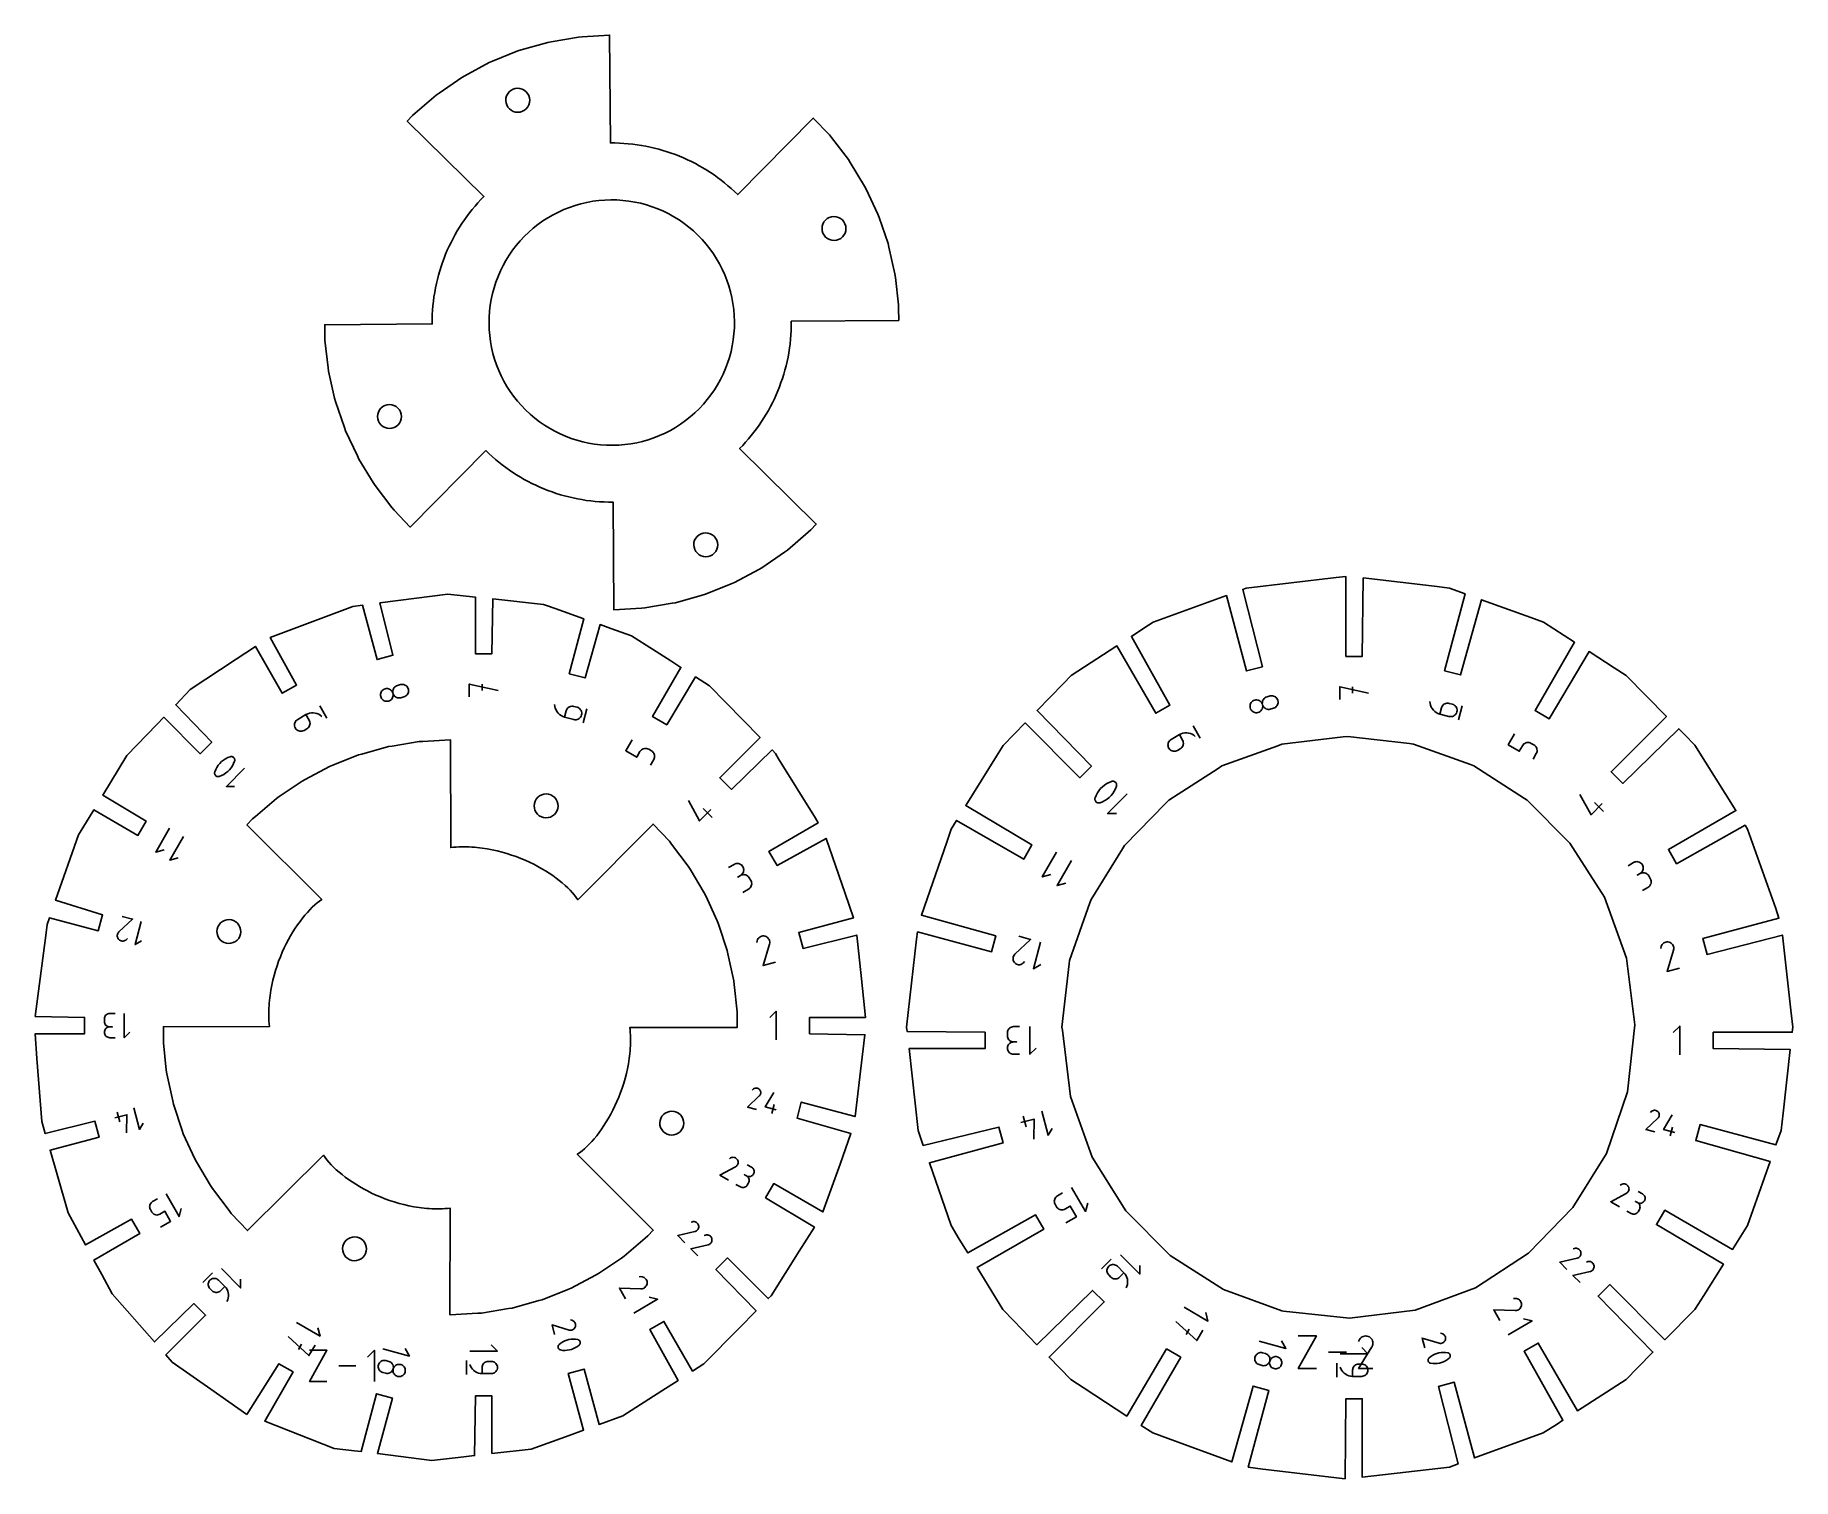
# Model space of a CAD drawing. Extents: x 381 to 674, y 375 to 616.
import ezdxf

# ---------------------------------------------------------------- set-up
doc = ezdxf.new("R2010")
doc.units = 0
doc.layers.add('HOLE', color=18, linetype='CONTINUOUS')

msp = doc.modelspace()

# ---------------------------------------------------------------- linework, layer by layer
at = {"layer": 'HOLE'}
for points in [[(455.91, 546.36), (456.44, 545.85), (456.98, 545.35), (457.54, 544.87), (458.1, 544.4), (458.68, 543.95), (459.26, 543.51), (459.86, 543.09), (460.46, 542.68), (461.08, 542.28), (461.7, 541.91), (462.34, 541.54), (462.98, 541.19), (463.63, 540.86), (464.29, 540.54), (464.95, 540.24), (465.63, 539.96), (466.31, 539.69), (467, 539.44), (467.69, 539.2), (468.39, 538.98), (469.1, 538.78), (469.81, 538.6), (470.53, 538.43), (471.25, 538.28), (471.98, 538.15), (472.71, 538.03), (473.45, 537.94), (474.19, 537.86), (474.94, 537.8), (475.69, 537.76), (476.44, 537.74), (477.19, 537.73), (477.33, 519.73), (481.93, 520.01), (482.51, 520.05), (487.06, 520.83), (487.64, 520.93), (492.07, 522.19), (492.64, 522.35), (496.91, 524.09), (497.45, 524.31), (501.51, 526.5), (502.03, 526.78), (505.82, 529.4), (506.31, 529.73), (509.8, 532.74), (510.24, 533.13), (511.13, 534.08), (498.33, 546.68), (498.84, 547.21), (499.33, 547.74), (499.81, 548.29), (500.27, 548.85), (500.72, 549.42), (501.16, 550), (501.58, 550.59), (501.99, 551.19), (502.38, 551.8), (502.76, 552.42), (503.13, 553.05), (503.48, 553.69), (503.81, 554.34), (504.13, 555), (504.43, 555.66), (504.72, 556.33), (504.99, 557.01), (505.24, 557.7), (505.48, 558.39), (505.7, 559.1), (505.9, 559.8), (506.09, 560.52), (506.26, 561.24), (506.41, 561.97), (506.54, 562.7), (506.66, 563.44), (506.76, 564.18), (506.84, 564.93), (506.9, 565.68), (506.94, 566.43), (506.96, 567.19), (506.96, 567.96), (524.9, 568.09), (524.89, 570.11), (524.88, 570.69), (524.35, 575.27), (524.28, 575.86), (523.26, 580.35), (523.13, 580.92), (521.62, 585.28), (521.43, 585.84), (519.46, 590.01), (519.21, 590.54), (516.8, 594.47), (516.5, 594.97), (513.68, 598.62), (513.32, 599.09), (510.62, 601.9), (498.02, 589.1), (497.48, 589.61), (496.94, 590.11), (496.38, 590.59), (495.82, 591.06), (495.24, 591.52), (494.66, 591.96), (494.06, 592.38), (493.45, 592.79), (492.84, 593.19), (492.21, 593.57), (491.58, 593.93), (490.93, 594.28), (490.28, 594.61), (489.62, 594.93), (488.96, 595.23), (488.28, 595.52), (487.6, 595.78), (486.91, 596.03), (486.22, 596.27), (485.52, 596.49), (484.81, 596.69), (484.1, 596.87), (483.38, 597.04), (482.66, 597.19), (481.94, 597.32), (481.2, 597.43), (480.47, 597.53), (479.73, 597.61), (478.99, 597.66), (478.24, 597.71), (477.49, 597.73), (476.74, 597.73), (476.6, 615.74), (472, 615.46), (471.42, 615.42), (466.87, 614.64), (466.29, 614.54), (461.86, 613.27), (461.29, 613.11), (457.02, 611.37), (456.48, 611.15), (452.42, 608.96), (451.91, 608.68), (448.11, 606.07), (447.63, 605.73), (444.13, 602.72), (443.69, 602.34), (442.8, 601.39), (455.6, 588.78), (455.09, 588.26), (454.6, 587.72), (454.13, 587.18), (453.66, 586.62), (453.21, 586.05), (452.77, 585.47), (452.35, 584.88), (451.94, 584.28), (451.55, 583.67), (451.17, 583.05), (450.81, 582.42), (450.46, 581.78), (450.13, 581.13), (449.81, 580.48), (449.5, 579.81), (449.22, 579.14), (448.95, 578.46), (448.69, 577.77), (448.46, 577.08), (448.24, 576.38), (448.03, 575.67), (447.84, 574.95), (447.68, 574.23), (447.52, 573.51), (447.39, 572.77), (447.27, 572.04), (447.18, 571.29), (447.1, 570.54), (447.04, 569.79), (446.99, 569.03), (446.97, 568.27), (446.97, 567.51), (429.03, 567.37), (429.04, 565.36), (429.05, 564.77), (429.58, 560.19), (429.65, 559.61), (430.67, 555.11), (430.8, 554.54), (432.31, 550.18), (432.5, 549.63), (434.47, 545.46), (434.72, 544.93), (437.13, 540.99), (437.43, 540.49), (440.25, 536.84), (440.61, 536.38), (443.31, 533.57)], [(567.33, 382.24), (569.9, 381.29), (580.53, 377.4), (584.09, 390.07), (586.74, 389.36), (583.3, 376.51), (585.73, 376.2), (599.46, 374.58), (599.61, 387.97), (602.35, 387.97), (602.35, 374.85), (616.89, 376.53), (618.36, 377.06), (615.05, 390), (617.7, 390.71), (621.08, 378.08), (632.57, 382.24), (634.88, 383.73), (635.85, 384.36), (629.37, 395.88), (631.75, 397.25), (638.28, 385.95), (646.4, 391.18), (648.32, 393.13), (650.89, 395.75), (641.74, 405.1), (643.69, 407.04), (652.91, 397.82), (657.92, 402.88), (659.38, 405.22), (662.66, 410.44), (651.49, 417.06), (652.86, 419.44), (664.19, 412.9), (666.71, 416.9), (667.64, 419.55), (670.48, 427.61), (658.05, 431.1), (658.76, 433.75), (671.45, 430.35), (672.31, 432.79), (672.63, 435.65), (673.84, 446.29), (660.96, 446.44), (660.96, 449.18), (674.17, 449.18), (674.27, 450.02), (673.95, 452.86), (672.52, 465.4), (659.93, 462.19), (659.22, 464.84), (671.94, 468.25), (671.4, 469.84), (666.71, 483.12), (666.3, 483.77), (654.86, 477.34), (653.49, 479.71), (664.75, 486.21), (657.92, 497.12), (656.16, 498.9), (655.2, 499.88), (645.86, 490.75), (643.92, 492.69), (653.16, 501.93), (646.4, 508.79), (644.41, 510.07), (640.24, 512.76), (633.58, 501.54), (631.2, 502.91), (637.8, 514.33), (632.59, 517.69), (630.49, 518.45), (622.25, 521.44), (618.73, 508.87), (616.08, 509.58), (619.51, 522.44), (616.92, 523.38), (614.84, 523.62), (602.5, 525.06), (602.35, 511.95), (599.61, 511.95), (599.61, 525.3), (598, 525.13), (582.97, 523.36), (582.37, 523.14), (585.67, 510.24), (583.02, 509.53), (579.65, 522.12), (567.4, 517.67), (565.87, 516.68), (563.77, 515.31), (570.22, 503.83), (567.84, 502.46), (561.35, 513.71), (553.71, 508.77), (552.36, 507.37), (548.02, 502.92), (557.1, 493.63), (555.16, 491.68), (546.01, 500.84), (542.34, 497.1), (541.22, 495.29), (536.1, 487.03), (547.16, 480.47), (545.78, 478.09), (534.58, 484.56), (533.68, 483.11), (532.92, 480.91), (528.69, 468.76), (541.12, 465.27), (540.41, 462.62), (528.05, 465.93), (527.88, 464.71), (526.23, 450.02), (526.31, 449.33), (539.33, 449.18), (539.33, 446.44), (526.66, 446.44), (528.15, 432.79), (529.01, 430.27), (541.63, 433.33), (542.34, 430.68), (530.04, 427.38), (533.64, 416.9), (535.03, 414.64), (536.46, 412.32), (547.76, 418.67), (549.13, 416.29), (538, 409.86), (542.28, 402.88), (544.13, 400.97), (548, 396.99), (557.29, 406.06), (559.23, 404.12), (550.03, 394.92), (553.64, 391.18), (555.89, 389.71), (563, 385.07), (569.64, 396.28), (572.02, 394.9), (565.42, 383.48)], [(416.03, 385.31), (421.37, 393.8), (423.74, 392.43), (419, 384.2), (430.62, 379.67), (434.01, 379.25), (435.08, 379.12), (437.66, 388.78), (440.32, 388.07), (437.83, 378.81), (446.91, 377.64), (452.28, 378.26), (454.05, 378.46), (454.2, 388.42), (456.94, 388.42), (456.94, 378.82), (463.48, 379.55), (469.84, 381.84), (472.26, 382.72), (469.71, 392.2), (472.37, 392.91), (474.84, 383.67), (478.81, 385.09), (485.32, 389.26), (488.04, 391.01), (483.31, 399.51), (485.68, 400.88), (490.47, 392.59), (492.35, 393.79), (498.26, 399.76), (501.09, 402.62), (494.38, 409.55), (496.32, 411.49), (503.12, 404.69), (503.61, 405.17), (508.28, 412.62), (510.81, 416.64), (502.66, 421.52), (504.03, 423.9), (512.24, 419.16), (515.1, 427.15), (516.91, 432.28), (507.92, 434.85), (508.63, 437.5), (517.63, 435.09), (518.54, 442.66), (519.25, 448.77), (510.01, 448.92), (510.01, 451.67), (519.35, 451.67), (518.68, 458.1), (517.89, 465.42), (508.92, 463.17), (508.21, 465.82), (517.34, 468.27), (515.95, 472.37), (512.78, 481.57), (504.61, 477.02), (503.23, 479.4), (511.44, 484.14), (510.98, 484.92), (504.84, 494.86), (504.3, 495.73), (503.77, 496.34), (496.96, 489.74), (495.01, 491.68), (501.74, 498.41), (496, 504.28), (493.3, 507.04), (490.96, 508.54), (486.16, 500.54), (483.79, 501.92), (488.52, 510.11), (486.81, 511.2), (480.27, 515.41), (476.84, 516.63), (475.06, 517.27), (472.52, 508.36), (469.87, 509.07), (472.32, 518.24), (467.5, 519.96), (466.07, 520.47), (465.55, 520.65), (457.09, 521.56), (456.94, 512.4), (454.2, 512.4), (454.2, 521.86), (449.59, 522.36), (441.28, 521.29), (438.23, 520.89), (440.42, 512.15), (437.77, 511.44), (435.33, 520.52), (433.73, 520.31), (427.9, 518.12), (419.91, 515.1), (424.31, 507.18), (421.93, 505.81), (417.43, 513.62), (414.22, 511.51), (406.55, 506.41), (404.13, 503.89), (410.16, 497.64), (408.22, 495.7), (402.13, 501.79), (400.95, 500.57), (395.98, 495.39), (391.94, 488.79), (399.17, 484.44), (397.8, 482.06), (390.44, 486.31), (389.67, 485.06), (387.9, 482.17), (384.06, 471.23), (391.9, 468.78), (391.19, 466.13), (383.04, 468.31), (382.64, 467.16), (382.46, 465.79), (380.65, 451.82), (388.91, 451.67), (388.91, 448.92), (380.67, 448.92), (380.95, 444.8), (381.75, 434.25), (382.33, 432.25), (390.63, 434.32), (391.34, 431.66), (383.15, 429.47), (384.31, 425.4), (386.17, 419.02), (389.07, 413.66), (396.76, 417.93), (398.13, 415.55), (390.46, 411.12), (391.76, 408.7), (393.51, 405.47), (400.58, 397.46), (407.17, 403.84), (409.12, 401.9), (402.5, 395.28), (403.56, 394.08), (410, 389.55)], [(439.12, 506.56), (438.94, 506.49), (438.78, 506.4), (438.64, 506.28), (438.52, 506.14), (438.43, 505.98), (438.37, 505.81), (438.33, 505.63), (438.33, 505.44), (438.37, 505.25), (438.43, 505.07), (438.53, 504.91), (438.65, 504.77), (438.79, 504.65), (438.94, 504.56), (439.11, 504.5), (439.29, 504.47), (439.48, 504.47), (439.67, 504.5), (439.85, 504.56), (440.01, 504.66), (440.15, 504.78), (440.27, 504.92), (440.36, 505.08), (440.42, 505.25), (440.46, 505.43), (440.46, 505.62), (440.42, 505.8), (440.36, 505.98), (440.26, 506.15), (440.14, 506.29), (440, 506.4), (439.85, 506.49), (439.68, 506.56), (439.49, 506.59), (439.31, 506.59)], [(442.24, 505.19), (442.42, 505.25), (442.59, 505.35), (442.73, 505.47), (442.84, 505.61), (442.93, 505.77), (443, 505.94), (443.03, 506.12), (443.03, 506.3), (443, 506.49), (442.93, 506.67), (442.84, 506.84), (442.72, 506.98), (442.58, 507.09), (442.42, 507.18), (442.25, 507.25), (442.07, 507.28), (441.88, 507.28), (441.69, 507.25), (441.18, 507.11), (441, 507.04), (440.84, 506.95), (440.7, 506.83), (440.58, 506.69), (440.49, 506.53), (440.43, 506.36), (440.39, 506.18), (440.39, 505.99), (440.42, 505.8), (440.49, 505.62), (440.59, 505.46), (440.7, 505.32), (440.84, 505.21), (441, 505.12), (441.17, 505.05), (441.35, 505.02), (441.54, 505.02), (441.73, 505.05)], [(587.5, 503.29), (587.68, 503.35), (587.84, 503.45), (587.98, 503.57), (588.09, 503.71), (588.19, 503.86), (588.25, 504.03), (588.28, 504.22), (588.28, 504.4), (588.25, 504.59), (588.18, 504.77), (588.09, 504.93), (587.97, 505.07), (587.83, 505.19), (587.67, 505.28), (587.5, 505.34), (587.32, 505.38), (587.13, 505.38), (586.94, 505.35), (586.43, 505.21), (586.25, 505.14), (586.09, 505.05), (585.95, 504.93), (585.83, 504.79), (585.74, 504.63), (585.68, 504.46), (585.65, 504.28), (585.64, 504.09), (585.68, 503.9), (585.74, 503.72), (585.84, 503.56), (585.96, 503.42), (586.1, 503.3), (586.25, 503.21), (586.43, 503.15), (586.61, 503.12), (586.79, 503.12), (586.98, 503.15)], [(584.37, 504.66), (584.19, 504.59), (584.03, 504.5), (583.89, 504.38), (583.77, 504.24), (583.68, 504.08), (583.62, 503.91), (583.59, 503.73), (583.59, 503.54), (583.62, 503.35), (583.68, 503.17), (583.78, 503.01), (583.9, 502.87), (584.04, 502.75), (584.2, 502.66), (584.37, 502.6), (584.55, 502.56), (584.73, 502.56), (584.92, 502.6), (585.1, 502.66), (585.26, 502.76), (585.4, 502.88), (585.52, 503.02), (585.61, 503.17), (585.68, 503.35), (585.71, 503.53), (585.71, 503.71), (585.68, 503.9), (585.61, 504.08), (585.52, 504.24), (585.4, 504.38), (585.26, 504.5), (585.1, 504.59), (584.93, 504.65), (584.75, 504.69), (584.56, 504.69)], [(416.01, 483.82), (416.98, 484.85), (417.43, 485.23), (420.95, 488.22), (421.43, 488.55), (425.25, 491.14), (425.77, 491.41), (429.84, 493.57), (430.39, 493.79), (434.67, 495.5), (435.24, 495.65), (439.68, 496.89), (440.26, 496.98), (444.81, 497.73), (445.39, 497.76), (450, 498.01), (450.03, 498.01), (450.08, 480.03), (450.52, 480.08), (450.96, 480.11), (451.4, 480.13), (451.84, 480.14), (452.28, 480.15), (452.72, 480.14), (453.15, 480.13), (453.58, 480.11), (454.02, 480.08), (454.45, 480.04), (454.88, 479.99), (455.3, 479.94), (456.15, 479.81), (456.99, 479.66), (457.82, 479.47), (458.64, 479.27), (459.44, 479.03), (460.23, 478.78), (461, 478.51), (461.76, 478.21), (462.5, 477.9), (463.23, 477.57), (463.93, 477.23), (464.61, 476.87), (465.27, 476.5), (465.91, 476.13), (466.52, 475.74), (467.11, 475.34), (467.67, 474.94), (468.2, 474.54), (468.7, 474.13), (469.18, 473.72), (469.62, 473.31), (470.03, 472.9), (470.4, 472.49), (470.75, 472.09), (471.05, 471.7), (471.32, 471.31), (483.88, 483.94), (486.59, 481.08), (486.95, 480.61), (489.74, 476.94), (490.04, 476.44), (492.42, 472.49), (492.66, 471.96), (494.6, 467.77), (494.79, 467.21), (496.26, 462.84), (496.38, 462.27), (497.38, 457.77), (497.44, 457.18), (497.94, 452.6), (497.94, 452.01), (497.94, 450), (480, 450), (480.04, 449.56), (480.07, 449.12), (480.09, 448.68), (480.1, 448.24), (480.1, 447.8), (480.1, 447.37), (480.08, 446.93), (480.06, 446.5), (480.03, 446.07), (479.99, 445.64), (479.95, 445.21), (479.89, 444.78), (479.76, 443.93), (479.6, 443.09), (479.42, 442.27), (479.21, 441.45), (478.97, 440.65), (478.72, 439.86), (478.44, 439.09), (478.14, 438.33), (477.83, 437.59), (477.5, 436.87), (477.15, 436.16), (476.79, 435.48), (476.42, 434.83), (476.04, 434.19), (475.65, 433.58), (475.26, 432.99), (474.86, 432.43), (474.45, 431.9), (474.04, 431.4), (473.63, 430.93), (473.21, 430.49), (472.8, 430.08), (472.4, 429.7), (472, 429.36), (471.6, 429.06), (471.21, 428.79), (483.91, 416.09), (483.02, 415.15), (482.57, 414.77), (479.05, 411.78), (478.57, 411.45), (474.75, 408.86), (474.23, 408.59), (470.16, 406.43), (469.61, 406.21), (465.33, 404.5), (464.76, 404.35), (460.32, 403.11), (459.74, 403.02), (455.19, 402.27), (454.61, 402.24), (450, 401.99), (449.93, 402), (449.99, 419.77), (449.55, 419.73), (449.11, 419.71), (448.67, 419.69), (448.23, 419.68), (447.79, 419.68), (447.36, 419.68), (446.92, 419.7), (446.49, 419.72), (446.05, 419.76), (445.62, 419.8), (445.2, 419.84), (444.77, 419.9), (443.92, 420.03), (443.08, 420.19), (442.26, 420.38), (441.44, 420.6), (440.64, 420.83), (439.85, 421.09), (439.08, 421.37), (438.32, 421.67), (437.58, 421.99), (436.86, 422.32), (436.16, 422.67), (435.48, 423.03), (434.83, 423.4), (434.19, 423.78), (433.58, 424.18), (433, 424.57), (432.44, 424.98), (431.91, 425.39), (431.41, 425.8), (430.94, 426.21), (430.5, 426.63), (430.09, 427.04), (429.72, 427.45), (429.38, 427.85), (429.08, 428.25), (428.81, 428.64), (416.13, 416.05), (413.41, 418.92), (413.05, 419.39), (410.26, 423.06), (409.96, 423.56), (407.58, 427.51), (407.34, 428.04), (405.4, 432.23), (405.21, 432.79), (403.74, 437.16), (403.62, 437.73), (402.62, 442.23), (402.56, 442.82), (402.06, 447.4), (402.06, 447.99), (402.06, 450.09), (419.79, 450.13), (419.75, 450.57), (419.71, 451.01), (419.69, 451.44), (419.68, 451.88), (419.68, 452.32), (419.68, 452.76), (419.7, 453.19), (419.72, 453.63), (419.75, 454.06), (419.78, 454.49), (419.83, 454.92), (419.88, 455.34), (420.01, 456.19), (420.17, 457.03), (420.35, 457.86), (420.56, 458.68), (420.79, 459.48), (421.05, 460.27), (421.32, 461.04), (421.62, 461.8), (421.93, 462.54), (422.26, 463.26), (422.6, 463.97), (422.96, 464.65), (423.33, 465.31), (423.71, 465.94), (424.1, 466.56), (424.49, 467.14), (424.89, 467.7), (425.3, 468.23), (425.71, 468.74), (426.12, 469.21), (426.53, 469.65), (426.94, 470.06), (427.35, 470.44), (427.75, 470.78), (428.14, 471.08), (428.53, 471.35)], [(588.88, 402.64), (579.15, 406.19), (570.27, 411.87), (562.86, 419.35), (557.2, 428.31), (553.58, 438.44), (552.24, 449.51), (552.18, 450.02), (553.39, 460.62), (553.45, 461.18), (556.82, 470.8), (557.03, 471.38), (562.3, 479.83), (562.65, 480.39), (569.54, 487.42), (570.04, 487.93), (578.27, 493.26), (578.89, 493.66), (588.21, 497.05), (588.92, 497.31), (599.16, 498.52), (599.91, 498.6), (610.22, 497.4), (610.92, 497.32), (620.41, 493.88), (620.99, 493.68), (629.44, 488.23), (629.9, 487.94), (637.02, 480.74), (642.8, 471.75), (646.5, 461.56), (647.86, 450.4), (646.67, 439.2), (643.13, 428.95), (637.52, 419.88), (630.11, 412.28), (621.24, 406.47), (611.19, 402.75), (600.2, 401.39), (589.21, 402.6)], [(413.96, 494.85), (413.91, 494.95), (413.85, 495.03), (413.78, 495.1), (413.7, 495.16), (413.61, 495.21), (413.51, 495.23), (413.41, 495.25), (413.31, 495.24), (413.2, 495.21), (412.81, 495.06), (412.45, 494.87), (412.1, 494.64), (411.78, 494.38), (411.49, 494.09), (411.23, 493.77), (411.01, 493.42), (410.81, 493.06), (410.66, 492.67), (410.64, 492.63), (410.63, 492.58), (410.63, 492.54), (410.62, 492.5), (410.62, 492.45), (410.63, 492.41), (410.63, 492.36), (410.64, 492.32), (410.66, 492.28), (410.7, 492.18), (410.76, 492.1), (410.83, 492.02), (410.91, 491.96), (411, 491.92), (411.1, 491.89), (411.2, 491.88), (411.31, 491.89), (411.41, 491.91), (411.8, 492.07), (412.17, 492.26), (412.51, 492.49), (412.83, 492.75), (413.12, 493.04), (413.38, 493.36), (413.61, 493.7), (413.8, 494.07), (413.96, 494.46), (413.97, 494.5), (413.98, 494.54), (413.99, 494.59), (413.99, 494.63), (413.99, 494.67), (413.99, 494.72), (413.98, 494.76), (413.97, 494.81)], [(561.28, 490.69), (561.23, 490.79), (561.17, 490.89), (561.09, 490.96), (561, 491.03), (560.9, 491.08), (560.8, 491.11), (560.69, 491.12), (560.58, 491.11), (560.46, 491.08), (560.04, 490.92), (559.65, 490.71), (559.27, 490.46), (558.93, 490.18), (558.62, 489.87), (558.33, 489.52), (558.09, 489.15), (557.88, 488.75), (557.71, 488.33), (557.7, 488.29), (557.69, 488.24), (557.68, 488.19), (557.68, 488.14), (557.68, 488.1), (557.68, 488.05), (557.69, 488), (557.7, 487.96), (557.71, 487.91), (557.76, 487.81), (557.82, 487.71), (557.9, 487.64), (557.99, 487.57), (558.09, 487.52), (558.19, 487.49), (558.3, 487.48), (558.41, 487.49), (558.53, 487.52), (558.95, 487.68), (559.34, 487.89), (559.71, 488.14), (560.06, 488.42), (560.37, 488.74), (560.65, 489.08), (560.9, 489.45), (561.11, 489.85), (561.28, 490.27), (561.29, 490.31), (561.3, 490.36), (561.31, 490.41), (561.31, 490.45), (561.31, 490.5), (561.31, 490.55), (561.3, 490.6), (561.29, 490.64)], [(468.01, 396.71), (468, 396.62), (468.01, 396.53), (468.03, 396.44), (468.07, 396.36), (468.12, 396.28), (468.18, 396.22), (468.25, 396.16), (468.34, 396.12), (468.43, 396.1), (468.8, 396.04), (469.17, 396.03), (469.53, 396.05), (469.9, 396.11), (470.25, 396.2), (470.59, 396.33), (470.92, 396.5), (471.23, 396.7), (471.53, 396.93), (471.56, 396.95), (471.58, 396.98), (471.61, 397.01), (471.63, 397.05), (471.65, 397.08), (471.67, 397.11), (471.68, 397.15), (471.69, 397.19), (471.7, 397.23), (471.71, 397.32), (471.7, 397.41), (471.68, 397.5), (471.64, 397.58), (471.59, 397.66), (471.53, 397.72), (471.46, 397.78), (471.37, 397.82), (471.28, 397.85), (470.91, 397.9), (470.54, 397.91), (470.18, 397.89), (469.81, 397.83), (469.46, 397.74), (469.12, 397.61), (468.79, 397.44), (468.48, 397.24), (468.18, 397.01), (468.15, 396.99), (468.13, 396.96), (468.1, 396.93), (468.08, 396.9), (468.06, 396.86), (468.04, 396.83), (468.03, 396.79), (468.02, 396.75)], [(439.25, 394.33), (439.06, 394.36), (438.88, 394.36), (438.71, 394.33), (438.55, 394.27), (438.4, 394.18), (438.26, 394.07), (438.15, 393.94), (438.06, 393.78), (437.99, 393.61), (437.96, 393.43), (437.96, 393.25), (437.99, 393.07), (438.06, 392.91), (438.14, 392.76), (438.25, 392.62), (438.39, 392.51), (438.54, 392.42), (438.72, 392.36), (439.21, 392.22), (439.39, 392.19), (439.57, 392.19), (439.74, 392.22), (439.91, 392.29), (440.06, 392.37), (440.19, 392.48), (440.31, 392.62), (440.4, 392.77), (440.46, 392.95), (440.5, 393.13), (440.49, 393.31), (440.46, 393.48), (440.4, 393.65), (440.31, 393.8), (440.2, 393.93), (440.07, 394.05), (439.91, 394.14), (439.74, 394.2)], [(441.19, 391.69), (441.37, 391.66), (441.55, 391.66), (441.72, 391.69), (441.89, 391.76), (442.04, 391.84), (442.17, 391.95), (442.29, 392.09), (442.38, 392.24), (442.44, 392.42), (442.47, 392.6), (442.47, 392.78), (442.44, 392.95), (442.38, 393.12), (442.29, 393.27), (442.18, 393.4), (442.05, 393.52), (441.89, 393.61), (441.72, 393.67), (441.54, 393.7), (441.36, 393.7), (441.18, 393.67), (441.02, 393.61), (440.87, 393.52), (440.73, 393.41), (440.62, 393.27), (440.53, 393.12), (440.46, 392.95), (440.43, 392.76), (440.43, 392.59), (440.47, 392.41), (440.53, 392.25), (440.61, 392.1), (440.73, 391.96), (440.86, 391.85), (441.01, 391.76)], [(585.67, 395.63), (585.49, 395.66), (585.31, 395.66), (585.13, 395.62), (584.97, 395.56), (584.82, 395.48), (584.68, 395.36), (584.57, 395.23), (584.48, 395.07), (584.42, 394.9), (584.38, 394.72), (584.38, 394.54), (584.42, 394.37), (584.48, 394.2), (584.56, 394.05), (584.67, 393.92), (584.81, 393.8), (584.96, 393.71), (585.14, 393.65), (585.63, 393.52), (585.81, 393.48), (585.99, 393.49), (586.17, 393.52), (586.33, 393.58), (586.48, 393.67), (586.62, 393.78), (586.73, 393.91), (586.82, 394.07), (586.88, 394.24), (586.92, 394.42), (586.91, 394.6), (586.88, 394.77), (586.82, 394.94), (586.73, 395.09), (586.62, 395.22), (586.49, 395.34), (586.33, 395.43), (586.16, 395.49)], [(587.61, 392.99), (587.79, 392.95), (587.97, 392.96), (588.14, 392.99), (588.31, 393.05), (588.46, 393.14), (588.59, 393.25), (588.71, 393.38), (588.8, 393.54), (588.86, 393.71), (588.89, 393.89), (588.89, 394.07), (588.86, 394.24), (588.8, 394.41), (588.71, 394.56), (588.6, 394.69), (588.47, 394.81), (588.31, 394.9), (588.14, 394.96), (587.96, 394.99), (587.78, 394.99), (587.6, 394.96), (587.44, 394.9), (587.29, 394.81), (587.15, 394.7), (587.04, 394.57), (586.95, 394.41), (586.88, 394.24), (586.85, 394.06), (586.85, 393.88), (586.89, 393.7), (586.95, 393.54), (587.03, 393.39), (587.15, 393.25), (587.28, 393.14), (587.44, 393.05)], [(613.34, 394.51), (613.33, 394.41), (613.34, 394.32), (613.36, 394.23), (613.4, 394.15), (613.45, 394.08), (613.51, 394.01), (613.59, 393.96), (613.67, 393.92), (613.76, 393.89), (614.13, 393.84), (614.5, 393.82), (614.87, 393.85), (615.23, 393.9), (615.58, 394), (615.93, 394.13), (616.25, 394.29), (616.57, 394.49), (616.86, 394.72), (616.89, 394.75), (616.92, 394.78), (616.94, 394.81), (616.96, 394.84), (616.98, 394.87), (617, 394.91), (617.01, 394.95), (617.03, 394.98), (617.03, 395.02), (617.04, 395.12), (617.04, 395.21), (617.01, 395.3), (616.98, 395.38), (616.93, 395.45), (616.86, 395.52), (616.79, 395.57), (616.71, 395.61), (616.62, 395.64), (616.25, 395.69), (615.88, 395.71), (615.51, 395.68), (615.15, 395.62), (614.8, 395.53), (614.45, 395.4), (614.12, 395.24), (613.81, 395.04), (613.52, 394.81), (613.49, 394.78), (613.46, 394.75), (613.44, 394.72), (613.41, 394.69), (613.4, 394.66), (613.38, 394.62), (613.36, 394.59), (613.35, 394.55)]]:
    msp.add_lwpolyline(points, close=True, dxfattribs=at)
for points in [[(462.04, 603.02, 0.414214), (463.1, 605.64, 0.414214), (460.48, 606.7, 0.414214), (459.42, 604.08, 0.414214)], [(476.81, 588.23, 0.414214), (456.47, 567.58, 0.414214), (477.12, 547.23, 0.414214), (497.47, 567.89, 0.414214)], [(512.25, 582.66, 0.414214), (514.87, 581.6, 0.414214), (515.93, 584.22, 0.414214), (513.31, 585.28, 0.414214)], [(441.68, 552.81, 0.414214), (439.06, 553.87, 0.414214), (438, 551.25, 0.414214), (440.62, 550.19, 0.414214)], [(491.89, 532.45, 0.414214), (490.83, 529.83, 0.414214), (493.45, 528.76, 0.414214), (494.51, 531.39, 0.414214)], [(465.21, 485.16, 0.414214), (467.84, 486.2, 0.414214), (466.8, 488.83, 0.414214), (464.17, 487.79, 0.414214)], [(414.84, 465.21, 0.414214), (413.8, 467.84, 0.414214), (411.17, 466.8, 0.414214), (412.21, 464.17, 0.414214)], [(485.16, 434.79, 0.414214), (486.2, 432.16, 0.414214), (488.83, 433.2, 0.414214), (487.79, 435.83, 0.414214)], [(434.79, 414.84, 0.414214), (432.16, 413.8, 0.414214), (433.2, 411.17, 0.414214), (435.83, 412.21, 0.414214)]]:
    msp.add_lwpolyline(points, format="xyb", close=True, dxfattribs=at)
for points in [[(457.97, 506.27), (453.17, 507.34), (453.17, 505.21)], [(455.31, 507.34), (455.31, 506.27)], [(603.38, 505.82), (598.58, 506.89), (598.58, 504.75)], [(600.72, 506.89), (600.72, 505.82)], [(428.53, 501.93), (428.28, 502.13), (428.01, 502.3), (427.72, 502.42), (427.42, 502.5), (427.11, 502.54), (426.79, 502.53), (426.48, 502.48), (426.18, 502.39), (425.89, 502.25), (424.5, 501.45), (424.34, 501.33), (424.21, 501.2), (424.11, 501.05), (424.03, 500.88), (423.98, 500.71), (423.97, 500.53), (423.98, 500.34), (424.03, 500.16), (424.11, 499.99), (424.22, 499.83), (424.35, 499.7), (424.5, 499.6), (424.67, 499.52), (424.84, 499.47), (425.03, 499.46), (425.21, 499.47), (425.39, 499.52), (425.57, 499.6), (426.03, 499.87), (426.19, 499.98), (426.32, 500.11), (426.42, 500.26), (426.5, 500.43), (426.54, 500.6), (426.56, 500.78), (426.55, 500.97), (426.5, 501.15), (426.42, 501.32), (425.89, 502.25)], [(429.38, 501.65), (428.18, 503.73)], [(467.43, 503.94), (467.46, 503.61), (467.54, 503.3), (467.66, 503.01), (467.82, 502.74), (468.01, 502.49), (468.23, 502.27), (468.49, 502.09), (468.77, 501.94), (469.08, 501.84), (470.62, 501.42), (470.81, 501.39), (471, 501.39), (471.18, 501.43), (471.35, 501.49), (471.51, 501.58), (471.65, 501.7), (471.77, 501.84), (471.86, 502), (471.93, 502.18), (471.96, 502.37), (471.96, 502.56), (471.93, 502.74), (471.86, 502.91), (471.77, 503.06), (471.66, 503.2), (471.52, 503.32), (471.35, 503.42), (471.17, 503.48), (470.66, 503.62), (470.47, 503.65), (470.28, 503.65), (470.1, 503.62), (469.93, 503.56), (469.78, 503.47), (469.64, 503.35), (469.52, 503.21), (469.42, 503.05), (469.36, 502.87), (469.08, 501.84)], [(472.2, 500.86), (472.82, 503.18)], [(613.64, 504.44), (613.67, 504.11), (613.75, 503.8), (613.87, 503.51), (614.02, 503.24), (614.22, 502.99), (614.44, 502.78), (614.7, 502.59), (614.98, 502.45), (615.29, 502.34), (616.83, 501.93), (617.02, 501.9), (617.21, 501.9), (617.39, 501.93), (617.56, 501.99), (617.72, 502.08), (617.86, 502.2), (617.98, 502.34), (618.07, 502.5), (618.14, 502.68), (618.17, 502.87), (618.17, 503.06), (618.14, 503.24), (618.07, 503.41), (617.98, 503.57), (617.86, 503.71), (617.72, 503.83), (617.56, 503.92), (617.38, 503.99), (616.87, 504.12), (616.68, 504.16), (616.49, 504.16), (616.31, 504.12), (616.14, 504.06), (615.98, 503.97), (615.84, 503.85), (615.73, 503.71), (615.63, 503.55), (615.57, 503.37), (615.29, 502.34)], [(618.41, 501.37), (619.03, 503.69)], [(574.44, 498.58), (574.19, 498.78), (573.92, 498.95), (573.63, 499.07), (573.32, 499.15), (573.01, 499.19), (572.7, 499.18), (572.39, 499.13), (572.09, 499.04), (571.79, 498.9), (570.41, 498.1), (570.25, 497.99), (570.12, 497.85), (570.01, 497.7), (569.94, 497.54), (569.89, 497.36), (569.87, 497.18), (569.89, 497), (569.94, 496.81), (570.02, 496.64), (570.13, 496.48), (570.26, 496.35), (570.41, 496.25), (570.58, 496.17), (570.75, 496.12), (570.93, 496.11), (571.12, 496.12), (571.3, 496.17), (571.47, 496.25), (571.94, 496.52), (572.09, 496.63), (572.22, 496.76), (572.33, 496.91), (572.41, 497.08), (572.45, 497.25), (572.47, 497.44), (572.45, 497.62), (572.41, 497.8), (572.33, 497.97), (571.79, 498.9)], [(575.29, 498.3), (574.09, 500.38)], [(483.46, 493.8), (483.99, 494.72), (484.07, 494.9), (484.12, 495.08), (484.13, 495.26), (484.12, 495.44), (484.07, 495.62), (483.99, 495.78), (483.89, 495.93), (483.76, 496.07), (483.6, 496.18), (483.14, 496.44), (482.96, 496.53), (482.78, 496.57), (482.6, 496.59), (482.42, 496.57), (482.24, 496.52), (482.08, 496.45), (481.93, 496.34), (481.79, 496.21), (481.68, 496.05), (481.15, 495.13), (479.3, 496.2), (480.37, 498.05)], [(630.88, 494.8), (631.41, 495.72), (631.49, 495.89), (631.54, 496.07), (631.55, 496.26), (631.53, 496.44), (631.49, 496.61), (631.41, 496.78), (631.31, 496.93), (631.17, 497.06), (631.02, 497.17), (630.56, 497.44), (630.38, 497.52), (630.2, 497.57), (630.02, 497.58), (629.84, 497.57), (629.66, 497.52), (629.5, 497.44), (629.35, 497.34), (629.21, 497.21), (629.1, 497.05), (628.57, 496.13), (626.72, 497.2), (627.78, 499.04)], [(415.61, 493.27), (412.59, 490.25), (413.94, 490.25)], [(493.54, 486.38), (491.65, 484.49), (489.77, 487.89)], [(563.07, 488.98), (559.81, 485.72), (561.26, 485.72)], [(642.44, 487.39), (640.56, 485.51), (638.67, 488.9)], [(642.63, 486.07), (641.12, 487.58)], [(493.73, 485.06), (492.22, 486.57)], [(403.07, 483.25), (400.78, 479.28), (402.18, 479.65)], [(405.44, 481.88), (403.15, 477.91), (404.54, 478.29)], [(551.27, 479.28), (548.87, 475.12), (550.33, 475.51)], [(498.89, 472.54), (499.81, 473.07), (499.97, 473.18), (500.1, 473.31), (500.21, 473.46), (500.28, 473.63), (500.33, 473.81), (500.35, 473.99), (500.33, 474.17), (500.29, 474.35), (500.2, 474.52), (499.94, 474.99), (499.83, 475.14), (499.69, 475.27), (499.54, 475.38), (499.38, 475.45), (499.2, 475.5), (499.02, 475.52), (498.84, 475.5), (498.66, 475.46), (498.48, 475.38), (498.02, 475.11), (498.48, 475.38), (498.64, 475.49), (498.77, 475.62), (498.88, 475.77), (498.95, 475.94), (499, 476.11), (499.02, 476.29), (499, 476.48), (498.95, 476.66), (498.87, 476.83), (498.76, 476.99), (498.63, 477.12), (498.48, 477.22), (498.31, 477.3), (498.14, 477.35), (497.96, 477.36), (497.77, 477.35), (497.59, 477.3), (497.42, 477.22), (496.49, 476.69)], [(553.76, 477.85), (551.36, 473.69), (552.81, 474.08)], [(649.15, 472.85), (650.07, 473.38), (650.23, 473.49), (650.36, 473.63), (650.46, 473.78), (650.54, 473.94), (650.59, 474.12), (650.6, 474.3), (650.59, 474.48), (650.54, 474.66), (650.46, 474.84), (650.19, 475.3), (650.08, 475.46), (649.95, 475.59), (649.8, 475.69), (649.63, 475.77), (649.46, 475.82), (649.28, 475.83), (649.09, 475.82), (648.91, 475.77), (648.74, 475.69), (648.28, 475.42), (648.74, 475.69), (648.9, 475.8), (649.03, 475.93), (649.13, 476.08), (649.21, 476.25), (649.25, 476.43), (649.27, 476.61), (649.26, 476.79), (649.21, 476.97), (649.13, 477.15), (649.02, 477.3), (648.88, 477.43), (648.73, 477.54), (648.57, 477.61), (648.39, 477.66), (648.21, 477.68), (648.03, 477.66), (647.85, 477.62), (647.67, 477.54), (646.75, 477)], [(395.21, 468.54), (396.93, 468.08), (394.65, 465.95), (394.65, 465.95), (394.65, 465.95), (394.65, 465.95), (394.64, 465.94), (394.64, 465.94), (394.64, 465.94), (394.64, 465.94), (394.63, 465.94), (394.63, 465.93), (394.53, 465.81), (394.45, 465.67), (394.4, 465.53), (394.37, 465.38), (394.37, 465.23), (394.4, 465.08), (394.45, 464.93), (394.53, 464.8), (394.63, 464.67), (394.75, 464.57), (394.89, 464.49), (395.03, 464.44), (395.18, 464.42), (395.34, 464.42), (395.49, 464.44), (395.63, 464.49), (395.77, 464.57), (395.89, 464.67), (396.06, 464.86)], [(398.38, 467.69), (397.34, 463.82), (398.43, 464.45)], [(504.3, 460.87), (502.24, 460.32), (503.32, 463.89), (503.33, 463.89), (503.33, 463.9), (503.33, 463.9), (503.33, 463.9), (503.33, 463.91), (503.33, 463.91), (503.33, 463.91), (503.33, 463.92), (503.33, 463.92), (503.37, 464.11), (503.37, 464.3), (503.33, 464.48), (503.27, 464.65), (503.18, 464.81), (503.06, 464.95), (502.92, 465.07), (502.76, 465.16), (502.58, 465.23), (502.39, 465.26), (502.21, 465.26), (502.02, 465.23), (501.85, 465.16), (501.7, 465.07), (501.56, 464.96), (501.44, 464.82), (501.34, 464.66), (501.28, 464.47), (501.21, 464.18)], [(544.96, 465.21), (546.94, 464.68), (544.32, 462.23), (544.32, 462.22), (544.32, 462.22), (544.31, 462.22), (544.31, 462.22), (544.31, 462.22), (544.3, 462.21), (544.3, 462.21), (544.3, 462.21), (544.3, 462.2), (544.18, 462.06), (544.09, 461.91), (544.03, 461.74), (544, 461.57), (544, 461.39), (544.03, 461.22), (544.09, 461.05), (544.18, 460.9), (544.29, 460.76), (544.44, 460.64), (544.59, 460.55), (544.76, 460.49), (544.93, 460.46), (545.11, 460.46), (545.28, 460.49), (545.44, 460.55), (545.6, 460.64), (545.74, 460.76), (545.94, 460.97)], [(548.6, 464.23), (547.41, 459.78), (548.67, 460.5)], [(655.31, 459.88), (653.25, 459.33), (654.33, 462.91), (654.33, 462.91), (654.33, 462.91), (654.33, 462.92), (654.34, 462.92), (654.34, 462.92), (654.34, 462.93), (654.34, 462.93), (654.34, 462.93), (654.34, 462.94), (654.37, 463.13), (654.37, 463.32), (654.34, 463.5), (654.28, 463.67), (654.19, 463.82), (654.07, 463.97), (653.93, 464.08), (653.77, 464.18), (653.59, 464.25), (653.4, 464.28), (653.21, 464.28), (653.03, 464.24), (652.86, 464.18), (652.7, 464.09), (652.56, 463.97), (652.44, 463.83), (652.35, 463.67), (652.28, 463.49), (652.22, 463.19)], [(394.02, 452.33), (393.11, 452.33), (392.95, 452.31), (392.8, 452.27), (392.66, 452.2), (392.53, 452.11), (392.42, 452.01), (392.33, 451.88), (392.27, 451.74), (392.23, 451.59), (392.21, 451.43), (392.21, 450.97), (392.23, 450.81), (392.27, 450.66), (392.33, 450.52), (392.42, 450.39), (392.53, 450.29), (392.66, 450.2), (392.8, 450.13), (392.95, 450.09), (393.11, 450.07), (393.56, 450.07), (393.11, 450.07), (392.95, 450.06), (392.8, 450.02), (392.66, 449.95), (392.53, 449.86), (392.42, 449.75), (392.33, 449.63), (392.27, 449.49), (392.23, 449.33), (392.21, 449.17), (392.23, 449.01), (392.27, 448.86), (392.33, 448.72), (392.42, 448.59), (392.53, 448.48), (392.66, 448.39), (392.8, 448.33), (392.95, 448.28), (393.11, 448.27), (394.02, 448.27)], [(395.54, 452.33), (395.54, 448.26), (396.44, 449.17)], [(504.42, 447.9), (504.42, 452.7), (503.35, 451.63)], [(545.1, 450.12), (544.08, 450.12), (543.89, 450.1), (543.72, 450.05), (543.56, 449.98), (543.42, 449.87), (543.3, 449.75), (543.19, 449.61), (543.12, 449.45), (543.07, 449.28), (543.05, 449.09), (543.05, 448.58), (543.07, 448.4), (543.12, 448.23), (543.19, 448.07), (543.3, 447.92), (543.42, 447.8), (543.56, 447.7), (543.72, 447.62), (543.89, 447.58), (544.08, 447.56), (544.59, 447.56), (544.08, 447.56), (543.89, 447.54), (543.72, 447.5), (543.56, 447.42), (543.42, 447.32), (543.3, 447.19), (543.19, 447.05), (543.12, 446.89), (543.07, 446.72), (543.05, 446.53), (543.07, 446.35), (543.12, 446.18), (543.19, 446.02), (543.3, 445.88), (543.42, 445.75), (543.56, 445.65), (543.72, 445.58), (543.89, 445.53), (544.08, 445.51), (545.1, 445.51)], [(546.83, 450.12), (546.83, 445.51), (547.85, 446.53)], [(655.37, 445.41), (655.37, 450.21), (654.3, 449.14)], [(501.14, 436.29), (499.65, 436.69), (501.62, 438.53), (501.62, 438.54), (501.62, 438.54), (501.63, 438.54), (501.63, 438.54), (501.63, 438.54), (501.63, 438.54), (501.63, 438.55), (501.64, 438.55), (501.64, 438.55), (501.73, 438.66), (501.79, 438.77), (501.84, 438.9), (501.86, 439.03), (501.86, 439.16), (501.84, 439.29), (501.8, 439.42), (501.73, 439.53), (501.64, 439.64), (501.53, 439.73), (501.42, 439.8), (501.29, 439.84), (501.16, 439.86), (501.03, 439.86), (500.9, 439.84), (500.77, 439.8), (500.66, 439.73), (500.55, 439.64), (500.4, 439.48)], [(504.45, 436.2), (502.6, 436.7), (504.04, 439.1)], [(393.97, 434.87), (395.98, 435.41), (395.93, 432.37)], [(394.35, 435.84), (394.79, 434.23)], [(397.12, 436.58), (398.09, 432.95), (398.68, 433.97)], [(503.7, 435.61), (504.1, 437.09)], [(545.28, 434.09), (547.52, 434.68), (547.46, 431.32)], [(545.71, 435.16), (546.19, 433.37)], [(548.79, 435.98), (549.86, 431.96), (550.52, 433.09)], [(651.22, 432.54), (649.72, 432.94), (651.7, 434.8), (651.7, 434.8), (651.7, 434.81), (651.7, 434.81), (651.71, 434.81), (651.71, 434.81), (651.71, 434.81), (651.71, 434.81), (651.72, 434.82), (651.72, 434.82), (651.81, 434.93), (651.87, 435.04), (651.92, 435.17), (651.94, 435.3), (651.94, 435.43), (651.92, 435.56), (651.88, 435.69), (651.81, 435.81), (651.72, 435.92), (651.61, 436.01), (651.49, 436.07), (651.37, 436.12), (651.24, 436.14), (651.1, 436.14), (650.97, 436.12), (650.85, 436.07), (650.73, 436.01), (650.62, 435.92), (650.47, 435.75)], [(654.55, 432.45), (652.68, 432.95), (654.13, 435.38)], [(653.79, 431.85), (654.19, 433.35)], [(496.49, 424.48), (495.04, 425.32), (497.63, 426.71), (497.64, 426.71), (497.64, 426.71), (497.64, 426.72), (497.64, 426.72), (497.65, 426.72), (497.65, 426.72), (497.65, 426.72), (497.66, 426.72), (497.66, 426.72), (497.78, 426.81), (497.89, 426.92), (497.97, 427.04), (498.03, 427.17), (498.07, 427.31), (498.08, 427.45), (498.07, 427.59), (498.03, 427.74), (497.97, 427.87), (497.88, 428), (497.77, 428.1), (497.66, 428.18), (497.52, 428.24), (497.39, 428.28), (497.24, 428.29), (497.1, 428.28), (496.96, 428.24), (496.82, 428.18), (496.62, 428.05)], [(497.72, 423.77), (498.45, 423.35), (498.59, 423.29), (498.73, 423.25), (498.88, 423.24), (499.02, 423.25), (499.16, 423.29), (499.29, 423.35), (499.41, 423.43), (499.51, 423.54), (499.6, 423.66), (499.81, 424.02), (499.87, 424.16), (499.91, 424.3), (499.92, 424.45), (499.91, 424.59), (499.87, 424.73), (499.81, 424.86), (499.73, 424.98), (499.63, 425.08), (499.5, 425.17), (499.14, 425.38), (499.5, 425.17), (499.64, 425.11), (499.78, 425.07), (499.93, 425.06), (500.07, 425.07), (500.21, 425.11), (500.34, 425.17), (500.46, 425.25), (500.56, 425.36), (500.65, 425.48), (500.71, 425.62), (500.75, 425.76), (500.76, 425.9), (500.75, 426.05), (500.71, 426.18), (500.65, 426.32), (500.57, 426.43), (500.47, 426.54), (500.34, 426.63), (499.61, 427.05)], [(553.79, 423.23), (556.09, 419.24), (556.47, 420.64)], [(645.3, 420.03), (643.84, 420.87), (646.45, 422.26), (646.45, 422.27), (646.45, 422.27), (646.46, 422.27), (646.46, 422.27), (646.46, 422.27), (646.46, 422.27), (646.47, 422.27), (646.47, 422.27), (646.47, 422.28), (646.6, 422.36), (646.7, 422.47), (646.78, 422.59), (646.85, 422.72), (646.88, 422.86), (646.9, 423), (646.88, 423.15), (646.85, 423.29), (646.78, 423.43), (646.7, 423.55), (646.59, 423.66), (646.47, 423.74), (646.34, 423.8), (646.2, 423.84), (646.06, 423.85), (645.91, 423.84), (645.77, 423.8), (645.63, 423.74), (645.43, 423.61)], [(401.1, 421.37), (400.26, 420.88), (400.12, 420.78), (400, 420.66), (399.9, 420.52), (399.83, 420.37), (399.79, 420.21), (399.77, 420.05), (399.79, 419.88), (399.83, 419.72), (399.9, 419.56), (400.15, 419.14), (400.25, 419), (400.37, 418.88), (400.5, 418.78), (400.65, 418.71), (400.81, 418.67), (400.98, 418.65), (401.15, 418.67), (401.31, 418.71), (401.47, 418.79), (402.31, 419.27), (403.28, 417.59), (401.6, 416.62)], [(402.51, 422.18), (404.7, 418.4), (405.05, 419.73)], [(552.29, 422.36), (551.41, 421.85), (551.25, 421.75), (551.13, 421.62), (551.03, 421.47), (550.96, 421.31), (550.91, 421.14), (550.89, 420.97), (550.91, 420.79), (550.95, 420.62), (551.03, 420.45), (551.29, 420.01), (551.39, 419.86), (551.52, 419.73), (551.67, 419.63), (551.82, 419.56), (551.99, 419.52), (552.17, 419.5), (552.34, 419.51), (552.52, 419.56), (552.68, 419.64), (553.57, 420.15), (554.6, 418.37), (552.82, 417.35)], [(646.54, 419.31), (647.27, 418.89), (647.41, 418.83), (647.55, 418.79), (647.7, 418.78), (647.84, 418.79), (647.98, 418.83), (648.11, 418.89), (648.23, 418.97), (648.33, 419.08), (648.42, 419.2), (648.63, 419.57), (648.7, 419.7), (648.73, 419.85), (648.74, 419.99), (648.73, 420.13), (648.69, 420.27), (648.63, 420.4), (648.55, 420.52), (648.45, 420.63), (648.32, 420.72), (647.96, 420.93), (648.32, 420.72), (648.46, 420.65), (648.6, 420.62), (648.75, 420.6), (648.89, 420.62), (649.03, 420.65), (649.16, 420.72), (649.28, 420.8), (649.39, 420.9), (649.48, 421.03), (649.54, 421.16), (649.58, 421.31), (649.59, 421.45), (649.58, 421.6), (649.54, 421.73), (649.48, 421.87), (649.4, 421.99), (649.29, 422.09), (649.17, 422.18), (648.44, 422.6)], [(489.17, 414.01), (487.98, 415.2), (490.85, 415.88), (490.86, 415.88), (490.86, 415.88), (490.86, 415.88), (490.86, 415.88), (490.87, 415.88), (490.87, 415.88), (490.87, 415.88), (490.88, 415.88), (490.88, 415.88), (491.02, 415.93), (491.15, 416.01), (491.26, 416.1), (491.35, 416.21), (491.43, 416.34), (491.48, 416.47), (491.5, 416.62), (491.5, 416.76), (491.48, 416.91), (491.43, 417.06), (491.35, 417.18), (491.26, 417.3), (491.14, 417.39), (491.02, 417.46), (490.88, 417.51), (490.74, 417.54), (490.59, 417.54), (490.44, 417.51), (490.21, 417.44)], [(491.37, 411.81), (490.18, 413), (493.05, 413.67), (493.06, 413.68), (493.06, 413.68), (493.06, 413.68), (493.07, 413.68), (493.07, 413.68), (493.07, 413.68), (493.07, 413.68), (493.08, 413.68), (493.08, 413.68), (493.22, 413.73), (493.35, 413.81), (493.46, 413.9), (493.55, 414.01), (493.63, 414.14), (493.68, 414.27), (493.7, 414.42), (493.7, 414.56), (493.68, 414.71), (493.63, 414.86), (493.55, 414.98), (493.46, 415.09), (493.35, 415.19), (493.22, 415.26), (493.09, 415.31), (492.94, 415.34), (492.79, 415.34), (492.64, 415.31), (492.42, 415.24)], [(560.39, 411.3), (558.76, 409.67)], [(561.93, 412.02), (565.19, 408.77), (565.19, 410.22)], [(636.54, 409.57), (635.34, 410.76), (638.22, 411.43), (638.22, 411.43), (638.23, 411.43), (638.23, 411.43), (638.23, 411.43), (638.23, 411.44), (638.24, 411.44), (638.24, 411.44), (638.24, 411.44), (638.25, 411.44), (638.39, 411.49), (638.52, 411.57), (638.63, 411.66), (638.72, 411.77), (638.79, 411.9), (638.84, 412.03), (638.87, 412.17), (638.87, 412.32), (638.85, 412.47), (638.79, 412.61), (638.72, 412.74), (638.62, 412.85), (638.51, 412.94), (638.39, 413.02), (638.25, 413.07), (638.11, 413.09), (637.96, 413.09), (637.81, 413.07), (637.58, 413)], [(410.25, 408.97), (408.65, 407.37)], [(411.76, 409.69), (414.96, 406.48), (414.96, 407.91)], [(479.26, 404.66), (478.24, 406.43), (481.82, 406.31), (481.82, 406.31), (481.82, 406.31), (481.83, 406.31), (481.83, 406.31), (481.84, 406.31), (481.84, 406.31), (481.84, 406.31), (481.85, 406.31), (481.85, 406.31), (482.04, 406.33), (482.21, 406.38), (482.37, 406.45), (482.51, 406.55), (482.63, 406.68), (482.74, 406.82), (482.81, 406.98), (482.86, 407.15), (482.88, 407.33), (482.86, 407.52), (482.81, 407.69), (482.74, 407.85), (482.63, 407.99), (482.51, 408.12), (482.37, 408.22), (482.21, 408.29), (482.04, 408.34), (481.85, 408.36), (481.56, 408.35)], [(562.88, 406.46), (563.01, 406.74), (563.1, 407.04), (563.14, 407.34), (563.14, 407.64), (563.1, 407.94), (563.01, 408.22), (562.89, 408.5), (562.72, 408.76), (562.52, 409), (561.44, 410.08), (561.29, 410.2), (561.14, 410.29), (560.97, 410.34), (560.8, 410.37), (560.62, 410.37), (560.45, 410.35), (560.28, 410.29), (560.13, 410.2), (559.99, 410.08), (559.87, 409.94), (559.78, 409.78), (559.72, 409.61), (559.69, 409.44), (559.69, 409.27), (559.72, 409.1), (559.78, 408.93), (559.87, 408.77), (559.99, 408.63), (560.35, 408.27), (560.49, 408.15), (560.65, 408.06), (560.81, 408), (560.98, 407.97), (561.16, 407.97), (561.33, 408), (561.5, 408.06), (561.65, 408.15), (561.79, 408.27), (562.52, 409)], [(638.74, 407.37), (637.54, 408.56), (640.42, 409.23), (640.42, 409.23), (640.43, 409.23), (640.43, 409.23), (640.43, 409.23), (640.44, 409.23), (640.44, 409.24), (640.44, 409.24), (640.44, 409.24), (640.45, 409.24), (640.59, 409.29), (640.72, 409.36), (640.83, 409.46), (640.92, 409.57), (640.99, 409.69), (641.04, 409.83), (641.07, 409.97), (641.07, 410.12), (641.05, 410.27), (640.99, 410.41), (640.92, 410.54), (640.82, 410.65), (640.71, 410.74), (640.59, 410.82), (640.45, 410.87), (640.31, 410.89), (640.16, 410.89), (640.01, 410.87), (639.78, 410.8)], [(412.69, 404.22), (412.82, 404.5), (412.9, 404.79), (412.94, 405.08), (412.94, 405.38), (412.9, 405.67), (412.82, 405.95), (412.7, 406.22), (412.53, 406.48), (412.33, 406.71), (411.27, 407.77), (411.13, 407.89), (410.98, 407.98), (410.81, 408.04), (410.64, 408.07), (410.47, 408.07), (410.3, 408.04), (410.14, 407.98), (409.99, 407.89), (409.85, 407.77), (409.73, 407.64), (409.64, 407.48), (409.59, 407.32), (409.56, 407.15), (409.56, 406.98), (409.59, 406.81), (409.64, 406.64), (409.73, 406.49), (409.85, 406.35), (410.2, 406), (410.34, 405.88), (410.49, 405.79), (410.66, 405.74), (410.83, 405.71), (411, 405.71), (411.17, 405.74), (411.33, 405.8), (411.48, 405.88), (411.62, 406), (412.33, 406.71)], [(480.64, 402.27), (484.63, 404.58), (483.23, 404.95)], [(572.59, 403.24), (576.57, 400.94), (576.2, 402.34)], [(625.33, 401.03), (624.3, 402.8), (627.89, 402.69), (627.89, 402.68), (627.89, 402.68), (627.9, 402.68), (627.9, 402.68), (627.9, 402.68), (627.91, 402.68), (627.91, 402.68), (627.92, 402.68), (627.92, 402.68), (628.1, 402.7), (628.28, 402.75), (628.44, 402.82), (628.58, 402.92), (628.7, 403.05), (628.8, 403.19), (628.88, 403.35), (628.93, 403.52), (628.95, 403.71), (628.93, 403.89), (628.88, 404.06), (628.8, 404.22), (628.7, 404.37), (628.58, 404.49), (628.44, 404.59), (628.28, 404.67), (628.1, 404.71), (627.92, 404.73), (627.63, 404.72)], [(424.3, 400.7), (428.25, 398.42), (427.88, 399.8)], [(467.43, 398.67), (467, 400.3), (469.83, 399.44), (469.83, 399.44), (469.83, 399.44), (469.84, 399.44), (469.84, 399.44), (469.84, 399.44), (469.84, 399.44), (469.85, 399.44), (469.85, 399.44), (469.85, 399.44), (470, 399.41), (470.15, 399.41), (470.3, 399.44), (470.43, 399.49), (470.56, 399.56), (470.67, 399.65), (470.76, 399.76), (470.84, 399.89), (470.89, 400.03), (470.92, 400.18), (470.92, 400.33), (470.89, 400.47), (470.84, 400.61), (470.77, 400.73), (470.67, 400.85), (470.56, 400.94), (470.43, 401.02), (470.29, 401.07), (470.06, 401.12)], [(571.21, 400.86), (574.69, 397.67), (575.71, 399.44)], [(572.91, 398.69), (573.42, 399.58)], [(626.7, 398.64), (630.7, 400.95), (629.3, 401.32)], [(422.93, 398.34), (426.38, 395.17), (427.4, 396.93)], [(424.62, 396.19), (425.13, 397.07)], [(453.26, 395.92), (457.87, 395.92), (456.85, 396.95)], [(585.13, 397.56), (589.58, 396.37), (588.85, 397.62)], [(594.67, 393.02), (591.66, 393.02), (594.67, 398.45), (591.66, 398.45)], [(598.67, 395.48), (603.28, 395.48), (602.26, 396.5)], [(604.13, 393.02), (601.72, 393.02), (603.94, 396.61), (603.95, 396.61), (603.95, 396.61), (603.95, 396.62), (603.95, 396.62), (603.96, 396.62), (603.96, 396.63), (603.96, 396.63), (603.96, 396.63), (603.97, 396.64), (604.06, 396.84), (604.11, 397.04), (604.13, 397.25), (604.11, 397.45), (604.06, 397.65), (603.97, 397.84), (603.85, 398.01), (603.7, 398.16), (603.53, 398.29), (603.33, 398.38), (603.12, 398.43), (602.92, 398.45), (602.71, 398.43), (602.51, 398.38), (602.33, 398.29), (602.15, 398.17), (602, 398.02), (601.88, 397.84), (601.72, 397.54)], [(612.77, 396.46), (612.33, 398.1), (615.16, 397.24), (615.16, 397.24), (615.17, 397.24), (615.17, 397.24), (615.17, 397.23), (615.18, 397.23), (615.18, 397.23), (615.18, 397.23), (615.18, 397.23), (615.19, 397.23), (615.34, 397.2), (615.49, 397.2), (615.63, 397.23), (615.77, 397.28), (615.89, 397.35), (616, 397.45), (616.1, 397.56), (616.17, 397.68), (616.23, 397.83), (616.25, 397.98), (616.25, 398.13), (616.22, 398.27), (616.17, 398.4), (616.1, 398.53), (616.01, 398.64), (615.9, 398.73), (615.77, 398.81), (615.63, 398.86), (615.39, 398.91)], [(429.39, 390.86), (426.5, 390.86), (429.39, 396.07), (426.5, 396.07)], [(434.19, 393.46), (431.35, 393.46)], [(437.31, 390.86), (437.31, 396.07), (436.15, 394.91)], [(438.71, 396.27), (443.16, 395.07), (442.43, 396.33)], [(452.69, 394.32), (452.69, 392.02)], [(453.26, 393.68), (453.37, 393.39), (453.52, 393.12), (453.7, 392.88), (453.92, 392.67), (454.16, 392.49), (454.42, 392.34), (454.7, 392.24), (455, 392.17), (455.31, 392.15), (456.85, 392.15), (457.03, 392.16), (457.21, 392.21), (457.37, 392.29), (457.51, 392.39), (457.63, 392.51), (457.73, 392.65), (457.81, 392.81), (457.86, 392.99), (457.87, 393.17), (457.86, 393.35), (457.81, 393.53), (457.73, 393.69), (457.63, 393.83), (457.51, 393.95), (457.37, 394.05), (457.21, 394.13), (457.03, 394.18), (456.85, 394.19), (456.34, 394.19), (456.15, 394.18), (455.98, 394.13), (455.82, 394.05), (455.68, 393.95), (455.55, 393.83), (455.45, 393.69), (455.38, 393.53), (455.33, 393.35), (455.31, 393.17), (455.31, 392.15)], [(599.68, 395.73), (596.71, 395.73)], [(598.1, 393.88), (598.1, 391.57)], [(598.67, 393.24), (598.78, 392.94), (598.93, 392.67), (599.11, 392.43), (599.33, 392.22), (599.57, 392.04), (599.83, 391.9), (600.11, 391.79), (600.41, 391.72), (600.72, 391.7), (602.26, 391.7), (602.44, 391.72), (602.62, 391.76), (602.77, 391.84), (602.92, 391.94), (603.04, 392.06), (603.14, 392.21), (603.22, 392.37), (603.27, 392.54), (603.28, 392.72), (603.27, 392.91), (603.22, 393.08), (603.14, 393.24), (603.04, 393.38), (602.92, 393.51), (602.77, 393.61), (602.62, 393.68), (602.44, 393.73), (602.26, 393.75), (601.75, 393.75), (601.56, 393.73), (601.39, 393.68), (601.23, 393.61), (601.09, 393.51), (600.96, 393.38), (600.86, 393.24), (600.78, 393.08), (600.74, 392.91), (600.72, 392.72), (600.72, 391.7)]]:
    msp.add_lwpolyline(points, dxfattribs=at)

doc.saveas('drawing.dxf')
